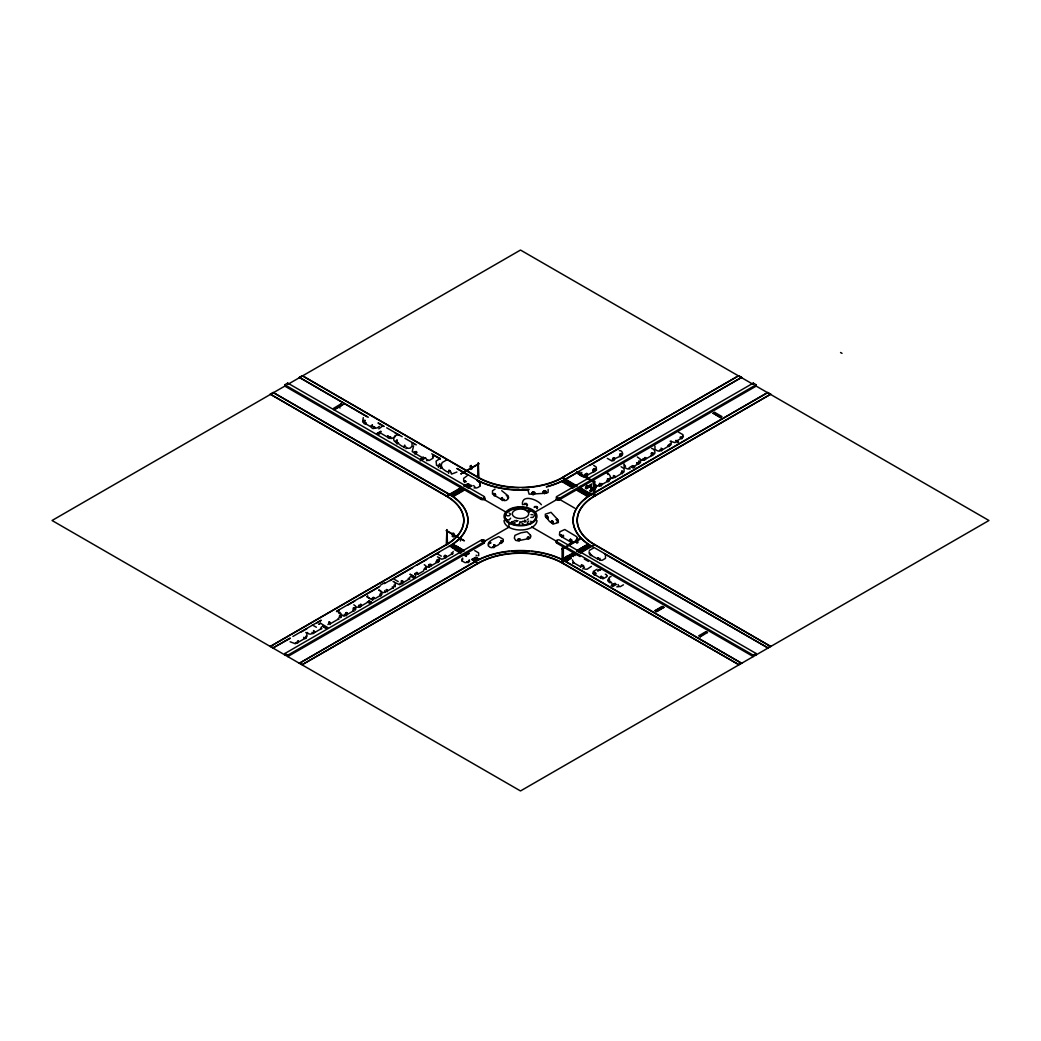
<?xml version="1.0" encoding="UTF-8"?>
<svg xmlns="http://www.w3.org/2000/svg" width="1041" height="1041" viewBox="0 0 1041 1041"><rect width="100%" height="100%" fill="white"/><g stroke="black" fill="none" stroke-linecap="round" stroke-linejoin="round"><path stroke-width="1.5" d="M303.712 637.313L303.972 638.315L305.794 638.523M390.752 437.74L390.752 436.986M392.236 586.838L393.29 588.321M395.255 435.528L395.255 436.361C394.37 437.571 390.063 439.849 389.92 437.467L387.629 435.711M417.896 574.072L416.907 572.628M469.387 560.084L467.279 562.413L465.028 562.647L461.892 560.839L461.892 558.978M473.707 485.548L474.787 486.98C475.06 489.348 479.211 487.058 480.122 485.861L480.122 485.041M504.078 500.044L504.078 499.329M577.365 539.837L577.365 540.526L577.365 537.533L577.365 538.444M451.182 473.785C452.158 471.69 448.007 470.428 449.074 469.985M426.303 569.05L426.003 566.005L424.299 564.703M520.032 539.199L518.054 539.524L517.676 540.747L515.711 540.409L514.332 538.132L514.931 535.36L520.838 532.849L527.019 531.769L530.429 535.1L530.585 537.286L529.856 538.145L529.479 537.533M595.114 573.812L593.032 573.487L593.344 571.444L597.118 569.258M608.321 581.112L608.829 578.614L608.321 581.112L609.128 580.657M385.326 592.212L387.304 589.961L386.406 589.453M367.707 595.751L367.577 597.144L372.587 600.032M510.637 518.197L509.27 519.849L507.149 519.927L505.822 518.847M523.129 525.185L523.311 524.13L521.957 523.142M529.401 509.986L528.034 511.651M534.332 515.698L532.953 517.364L530.832 517.429M556.636 519.98L557 519.264L556.141 519.55M488.723 543.779L488.723 544.885M284.818 386.107L284.818 384.767L481.215 498.158C481.059 501.97 489.504 497.39 481.215 499.498L284.818 386.107L52.05 520.5L520.5 790.952L988.95 520.5L756.182 386.107L559.785 499.498C556.323 500.474 553.37 497.52 559.785 499.498L574.762 508.151M756.182 653.54L559.785 540.149A2.056 1.184 0 0 0 556.87 540.149L556.87 541.841L753.268 655.218L756.182 653.54L756.182 654.893M380.954 594.333C383.231 595.452 381.032 589.531 378.924 590.312M371.988 598.861L372.21 598.185M584.847 474.293L584.587 475.555M413.589 445.834L412.236 451.521L413.993 452.796L415.229 452.08M355.15 610.286L355.15 608.53L353.393 608.399M415.099 574.229L416.413 572.589M306.262 637.938L306.262 636.246M327.915 624.548L330.257 622.466L329.021 621.763M329.958 624.587L330.244 623.169L329.112 622.258M358.559 605.953L358.872 605.159M361.149 606.474L360.537 604.652M384.597 591.249L384.871 590.546M387.161 591.861L387.434 590.52L386.367 589.674M402.971 583.155L402.971 581.568L401.136 581.294M414.799 574.177L415.112 573.357M428.697 565.003L428.385 566.525M430.974 566.317C432.301 562.882 426.68 565.562 429.699 567.059M436.621 561.333L437.727 559.967M462.672 558.093L462.672 559.629M469.231 561.88L469.231 560.344M593.071 470.441L594.242 468.984M601.711 485.379L601.711 483.649M614.828 477.845L615.075 476.674L613.552 475.789M643.169 458.587L643.052 459.706M669.91 444.299L669.493 446.329M680.163 437.467L680.437 436.778M510.311 523.571L511.769 521.814L513.773 521.944L515.126 522.92L513.76 524.586M518.483 524.781L519.953 523.011M441.358 464.637L442.23 462.516L446.576 460.005M599.03 484.612L599.824 483.323M585.445 488.32L586.721 485.405M585.732 488.424L587.007 485.509M586.382 488.893L587.658 485.978M590.117 490.897L591.522 487.969M590.403 491.001L591.678 488.086M592.329 488.554L590.924 491.469L592.186 488.437M560.969 534.788L561.737 537.364L563.337 536.961M589.622 553.057L590.364 555.569L591.769 555.256M599.941 559.993L599.941 558.275M516.609 521.554L517.911 520.669M524.924 520.188L524.534 521.007L525.588 521.619M524.469 520.422L525.705 521.125L524.612 522.14M629.87 467.188L629.454 467.969C629.48 470.441 624.886 468.008 624.119 466.862L624.119 463.948M556.428 541.88L556.87 543.181L580.058 556.558M590.676 491.404L590.65 490.714M591.184 491.781L591.249 489.986L589.844 490.649M542.868 491.82L544.066 490.636M378.807 428.853L382.047 426.459M531.951 493.057L533.591 492.107L534.697 493.941L533.057 494.878L531.951 493.616M543.272 491.951L544.898 491.001L546.005 492.835L544.378 493.772L543.272 492.523M366.393 423.101C364.623 426.276 361.357 420.616 364.988 420.681M387.825 436.049L387.564 436.999M398.469 442.906L397.402 443.778M404.259 445.873L404.259 447.734M414.643 451.963L415.151 454.423M427.838 459.849L426.693 460.747M448.671 471.417L448.671 473.382M464.767 480.981L464.767 482.582M479.576 484.794L479.836 483.844M493.668 493.915L493.668 495.373L494.943 496.115M507.579 497.806L507.579 496.336M581.112 566.057L580.8 567.228M595.374 574.697L595.374 573.201M606.981 575.634L606.734 576.74L603.507 578.601L602.479 578.718L602.479 577.3M606.591 576.428L606.591 574.931M481.215 498.158A2.056 1.184 0 0 0 484.13 498.158L484.13 496.479L287.732 383.088L284.818 384.767M556.545 541.749L556.87 543.181L556.87 541.841M591.379 566.369L587.189 569.193L584.795 569.193M372.834 597.872L372.6 599.72M381.344 595.348L380.577 596.051M592.954 469.608L594.099 468.528M524.078 504.703L524.976 503.584M527.449 505.432L526.902 506.095M534.228 507.461L535.126 506.355M346.666 615.504L347.434 613.539L345.95 612.694M321.851 628.595L320.459 629.402M410.089 576.857L409.243 579.03L403.335 582.531M436.817 560.084L437.623 559.485M438.352 562.335L438.977 560.696L438.131 560.006M443.804 556.401L444.741 555.569M445.639 558.262L446.329 556.493L445.171 555.608M453.186 551.431L452.393 553.669L446.433 557.104M599.902 483.479L599.161 485.405M608.881 481.567L609.623 479.628L608.1 478.743M622.388 473.759L623.038 472.067L621.932 471.235M650.989 453.707L651.523 453.043M652.785 455.464L653.41 453.85L652.108 453.095M682.167 438.482L682.558 436.569M524.807 503.337L524.287 503.974L526.512 504.586M593.669 489.856L592.836 490.506M363.27 417.636L362.619 421.8L364.012 421.488M591.822 483.857L588.048 486.42M379.34 426.381L377.441 427.851L374.161 428.358L373.394 426.68L371.195 425.6L372.392 424.91M619.772 454.227L620.852 453.577C623.663 454.318 620.423 458.482 619.434 455.62M612.694 458.56L613.683 457.78L614.776 458.417M619.915 454.383L620.878 453.824M613.813 460.721L614.776 459.055L613.162 458.131M623.442 584.821L620.215 586.682L618.315 586.187M395.138 586.46L395.398 582.934M525.002 509.609L526.043 508.88M528.711 521.086L527.253 522.855L528.568 523.935L530.702 523.857M452.249 547.722L456.322 546.044L452.835 548.06L451.651 546.733M589.349 494.267L590.325 493.291M611.08 576.467C608.478 576.428 606.799 582.947 609.492 579.642M532.758 491.755L531.561 493.356M670.209 445.21L671.159 444.442L671.185 441.202M460.851 486.394L460.851 487.748L446.303 496.141L270.27 394.175L273.184 392.496L449.218 494.124A63.774 36.825 0 0 1 460.369 537.52M366.992 416.751L299.366 377.376L302.28 375.697L478.313 477.325A59.662 34.444 0 0 0 562.687 477.325L738.72 375.697L741.634 377.376L589.544 465.522M340.836 403.999L333.562 408.371L335.007 409.204L342.281 405.014L340.836 403.999L342.281 404.845M333.992 409.803L344.467 403.752M372.483 425.34C368.93 426.498 374.24 430.948 374.396 427.044M372.014 426.107L370.817 426.797L365.612 423.778C366.497 421.293 361.006 420.772 365.027 420.226M380.837 431.468L377.206 433.563L380.837 431.299M377.206 433.394L378.651 434.409L381.084 432.835M398.573 434.565C395.007 434.448 391.494 439.809 395.294 441.852L395.853 441.527M396.998 439.731C394.734 441.046 401.292 446.537 403.57 446.849L404.337 446.42M404.741 445.054C404.481 446.615 409.269 451.104 412.028 446.186L412.028 443.778M405.873 448.671L406.654 448.229M423.271 457.363L420.85 458.769L423.271 457.194M424.728 458.04L422.295 459.601L420.85 458.6M420.122 460.864L424.767 458.183M440.265 458.352L436.075 461.189L436.569 465.431L440.161 465.73M439.862 463.622C436.843 464.689 446.029 471.911 447.942 472.002L450.011 470.649M439.849 464.78L438.209 465.991L438.521 467.526M440.226 468.502L441.865 467.292L441.553 465.769M456.908 472.028L451.846 474.006M478.86 464L460.799 473.967L478.86 463.544M466.915 475.971L463.674 478.353L463.674 481.163L464.273 481.931L465.223 481.384M465.041 485.327L467.643 483.818M464.611 486.134L468.684 487.813L468.099 488.151M468.684 483.792L468.099 484.117L472.172 485.796M478.574 482.1L479.159 481.775L476.83 480.421M474.084 487.969L474.969 487.461M495.074 489.088L492.51 490.766L492.497 494.046L493.941 494.241M446.316 530.416L464.377 540.839L446.316 530.871M501.723 498.73L500.994 499.146L495.529 495.997L494.683 493.811L493.525 493.499M460.369 537.859A63.774 36.825 0 0 0 449.218 494.462L446.303 496.141A59.662 34.444 0 0 1 446.303 544.859L270.27 646.487L446.303 544.521A59.662 34.444 0 0 0 446.303 495.802L270.27 394.175M380.785 584.912L384.767 582.622M270.27 646.149L273.184 647.827L290.075 638.081M292.898 636.454L321.057 620.189M336.555 611.249L380.212 586.044M384.428 583.598L449.218 546.2A63.774 36.825 0 0 0 459.354 538.574M741.634 377.376L565.601 479.003A63.774 36.825 0 0 1 546.434 486.615M290.075 638.406L273.184 647.827M301.343 631.913L306.978 628.66M316.841 622.96L321.057 620.527M336.555 611.587L339.366 609.961M347.824 605.081L354.864 601.008M360.498 597.755L378.82 587.176M390.063 580.683L412.6 567.683M416.829 565.237L426.68 559.551M430.909 557.104L439.354 552.224M546.434 486.941A63.774 36.825 0 0 0 565.601 479.341L578.275 472.028M460.369 540.995L461.124 537.677M451.091 547.059L455.164 545.38L451.677 547.397M319.014 624.066L320.459 623.221L327.733 627.593L326.288 628.426L322.645 626.331M319.014 624.236L320.459 623.221M353.159 608.139L353.784 607.775C356.725 607.983 352.235 609.063 353.172 611.028L347.551 614.281L346.705 613.787M586.122 473.668L584.951 475.125L585.914 476.453M429.23 564.339L431.13 564.443L429.959 564.756L428.866 567.098L426.25 567.059M321.565 626.799L320.147 629.35L314.942 632.355L313.822 631.718M298.546 642.089L304.466 638.667L306.288 636.064M367.07 602.609L361.617 605.758L360.889 605.328M387.642 590.872L392.951 587.814L394.864 585.576M443.973 558.523L441.709 559.225L437.467 556.831M587.631 475.776L586.877 476.205L587.514 474.462L586.551 473.707M374.682 598.822L379.783 595.881C378.768 594.151 382.646 593.591 380.368 593.292M399.926 584.495L403.075 581.268L401.475 580.605M367.499 601.828L369.932 603.233L371.377 602.232L368.956 600.826M411.143 576.467L413.576 578.041L415.021 577.026L410.18 574.229M507.136 521.593A15.433 8.914 0 0 0 509.583 523.441L513.447 521.216M528.841 512.328L531.417 509.999M284.818 654.893L284.818 653.54L481.215 540.149L484.13 540.149A2.056 1.184 0 0 1 484.13 541.841L484.13 543.181L287.732 656.572L287.732 655.218L484.13 541.841M756.182 386.107L756.182 384.767L753.268 383.088L556.87 496.479A2.056 1.184 0 0 0 556.87 498.158L556.87 499.498L534.488 512.419M460.395 552.433L464.468 550.754M484.13 541.502L509.309 526.967M556.87 498.158L559.785 498.158L756.182 384.767M465.782 555.543L469.283 553.526M713.267 413.238L714.712 412.405L721.986 416.595L720.541 417.61L713.267 413.238L720.541 417.61M713.267 413.407L714.712 412.405M585.536 487.695L586.577 487.422L586.916 488.294M607.423 478.938L609.44 479.107L607.463 481.358L602.153 484.429L601.256 483.909M612.134 477.936L614.242 476.726L615.218 477.299L621.022 473.863C620.072 472.054 623.962 471.417 621.919 470.961M592.902 489.114L592.004 490.636M472.185 559.238L475.685 557.221M587.579 492.601L583.507 494.28L587.007 492.263L589.909 493.941L586.421 495.958L585.836 495.62L589.323 493.603M676.234 441.215L680.931 438.508L682.675 436.361M675.453 442.36L674.607 442.594M588.165 492.94L584.678 494.956L588.751 493.278M632.147 467.435L637.599 464.299L637.899 462.659L639.668 461.644L638.719 461.085M601.243 485.978L597.326 485.861L594.112 484M630.82 466.602L633.253 468.008L634.698 466.993L632.277 465.6M675.921 440.395L678.342 441.8L676.897 442.633M502.387 552.394A63.774 36.825 0 0 0 475.399 561.659L299.366 663.286L475.399 561.32A63.774 36.825 0 0 1 565.601 561.32L741.634 663.286L565.601 561.659A63.774 36.825 0 0 0 538.613 552.394M770.73 646.149L767.816 647.827L591.782 546.2A63.774 36.825 0 0 1 591.782 494.124L767.816 392.496L770.73 394.175L594.697 496.141A59.662 34.444 0 0 0 594.697 544.859L770.73 646.487L594.697 544.521L580.149 553.252M299.366 662.948L302.28 664.626L478.313 562.999A59.662 34.444 0 0 1 562.687 562.999L738.72 664.626L741.634 662.948M770.73 394.175L594.697 495.802A59.662 34.444 0 0 0 594.697 544.521L594.697 544.859M738.72 664.626L562.687 563.337A59.662 34.444 0 0 0 478.313 563.337L302.28 664.626M561.489 535.49L560.461 536.089L559.446 534.983L559.811 531.782L564.769 529.505L576.558 536.635M570.611 539.095L569.557 539.719L571.392 540.747L571.769 542.517L576.532 541.216M570.299 540.539L569.232 541.151L562.96 537.533L562.608 535.712L560.8 534.658M572.095 542.01L570.494 542.413L569.414 540.539L570.559 539.368L572.095 540.24M569.089 543.909L570.989 543.675M562.14 548.737L579.811 538.535M580.201 539.225L562.14 549.206M561.841 559.225L565.914 560.904L562.999 559.902M570.871 558.614L565.601 561.32M589.336 550.416L593.383 548.087M572.667 563.155L573.994 562.374M581.503 564.612C580.475 565.055 584.574 566.343 583.533 568.464M598.445 558.223L597.339 558.861L591.47 555.478L589.609 552.914M582.817 569.011L584.469 567.085M594.086 572.459L593.539 574.255M601.23 576.102L600.878 576.558M601.191 576.558L600.644 578.367M609.519 579.837C607.228 580.305 609.375 584.014 610.911 582.257M615.062 583.494L611.431 585.589L615.062 583.324M611.431 585.432L612.876 586.434L616.519 584.339M618.536 586.656L616.819 586.838M655.075 610.625L662.349 606.422L663.794 607.437L656.52 611.627L655.075 610.794L662.349 606.591L663.794 607.437M663.794 607.267L656.52 611.627M705.993 631.627L698.719 635.817L700.164 636.832C705.837 631.965 707.021 631.119 707.438 632.629M707.438 632.46L700.164 636.832M517.924 539.134L518.795 538.652M527.436 537.208L528.294 536.727M593.838 488.528C602.83 482.621 586.512 489.804 593.708 488.593M516.479 520.89L516.323 520.331M599.382 485.861L601.815 483.505M385.157 592.316L382.802 592.589L378.95 589.987M600.423 569.791L597.508 570.819L599.733 570.117M547.111 515.972C543.883 516.414 548.438 520.942 548.034 517.299M546.759 516.87L545.341 516.557L545.341 514.215L550.988 512.328L558.262 520.188L558.353 522.556L553.096 524.078L551.405 521.138L552.264 520.851M552.224 521.086C548.503 522.79 555.387 525.536 552.563 521.281M556.297 519.732C558.093 518.535 558.887 523.181 556.636 522.14M551.912 521.97C548.711 524.13 544.755 512.25 548.178 517.299M621.542 453.967L620.007 456.374L614.164 458.964M614.372 458.183L611.952 461.033L607.332 458.365M489.556 542.751L490.675 542.986M501.944 540.904L501.398 541.06C500.135 543.376 497.351 546.837 494.475 545.848M534.423 506.746L535.959 506.785L537.104 508.802M674.217 442.373L670.144 441.202M494.696 545.068L494.124 545.211C493.2 548.178 490.884 548.555 488.32 545.9C486.641 540.865 495.464 538.366 498.639 536.596L503.258 539.251L503.258 541.606L501.749 541.697M399.536 584.652L394.63 582.426M594.645 571.951L593.032 573.487M608.868 580.136L612.173 583.481M397.076 440.486L395.489 441.397L396.881 443.817M414.357 451.69L415.697 452.041L416.686 454.357L423.049 458.027M464.572 480.643L466.342 481.671M506.303 495.594L507.175 495.828M502.374 497.546L501.294 498.001L503.35 499.745C504.351 502.374 510.324 498.951 508.216 495.906L501.723 490.688M502.478 498.001C499.225 498.236 503.284 502.66 503.571 499.368M594.827 575.009L593.943 574.775M605.302 574.19L606.174 574.424M594.84 489.725L594.515 487.956L596.22 487.826M425.587 568.165L423.96 569.232L423.648 570.923L418.014 574.177L417.168 573.682M298.194 640.879L295.319 643.728L290.114 641.79M530.975 514.592L532.979 514.722M527.071 538.028L528.568 539.277L529.791 537.976L528.581 537.117L527.227 538.913L520.409 540.292L519.953 539.55M669.923 444.039L668.413 444.936L668.127 446.433L662.336 449.868L661.347 449.296M681.712 438.742L680.385 437.988M669.025 446.602L667.749 446.069M652.134 452.692L653.41 453.16L651.718 454.136L651.419 455.737L646.084 458.808L645.355 458.378M645.784 457.559L644.093 458.534L643.767 460.122L640.384 460.083M613.474 475.516L614.945 476.127L613.266 476.934L612.915 478.392L609.987 478.053M438.899 559.954L437.74 560.266L436.895 562.452L431.429 565.601L430.701 565.185M468.32 562.687L466.68 561.75M402.034 583.988L400.069 583.194M360.29 607.241L359.028 606.513M354.109 611.21L352.626 610.351M346.106 615.83L344.636 614.971M373.159 597.313C375.736 597.56 371.858 598.12 372.769 599.928M373.251 597.638L374.461 598.328M525.562 503.441L527.162 504.716M356.425 607.215L359.301 607.098L360.147 604.912L361.305 604.6L360.576 604.17M599.785 560.123L602.088 560.344L605.472 558.379L605.472 555.191M474.722 550.611L478.613 552.862L478.704 555.751M366.705 596.623L369.685 598.64M565.94 560.253L567.059 560.813M514.722 520.474L515.685 520.994M525.015 520.734L525.705 521.125M522.764 521.203L523.441 521.593M840.555 352.509L842.013 353.354M678.511 432.132L682.935 434.683L683.377 436.882L682.18 436.895M675.921 440.564L678.342 441.8M661.074 448.124L662.063 448.697L660.033 450.193C659.851 452.432 655.778 450.206 654.958 449.087L654.958 446.121M651.653 448.398C654.255 448.541 656.494 453.16 653.722 454.41L652.98 453.98M651.25 455.307L651.926 455.698M644.886 457.546C647.593 458.43 643.507 461.853 643.39 458.86M637.326 456.96L640.566 459.354L640.566 462.152L639.968 462.933L639.018 462.386M638.601 461.462C641.894 462.438 637.144 466.433 636.949 462.92M619.395 450.649C621.984 449.517 624.275 455.906 621.321 454.748M637.599 464.299L636.624 462.946M632.277 465.769L634.698 466.993M625.55 466.29L624.405 464.833M630.156 468.957L629.024 468.086M612.98 460.642L612.212 459.797M621.1 466.706L624.066 468.632L624.053 471.872L622.206 472.12M593.643 465.34L596.259 467.084L596.441 470.116L595.075 470.103M605.407 472.627C608.907 471.495 613.331 480.5 608.881 479.498M594.671 468.593L595.517 469.088L593.799 470.09L593.578 471.846L587.814 474.826L586.968 474.332M594.671 469.023C597.105 469.634 594.255 473.395 593.071 471.013M607.853 481.84L606.799 480.356M586.577 473.291L587.436 473.785L583.546 477.025L577.807 473.707M577.013 471.677L594.684 481.879M576.623 472.354L594.294 482.556M575.946 485.314L562.687 477.663A59.662 34.444 0 0 1 522.062 487.748M576.376 486.134L572.303 487.813L572.888 488.151M518.938 487.748A59.662 34.444 0 0 1 478.313 477.663L302.28 375.697M299.366 377.376L368.371 417.22M378.234 422.906L383.869 426.159M386.679 427.786L402.177 436.726M404.988 438.352L416.257 444.858M431.742 453.798L440.2 458.678M457.09 468.437L475.399 479.003A63.774 36.825 0 0 0 528.828 489.478M378.234 423.245L383.895 426.511M395.125 433.004L399.38 435.45M412.028 442.75L414.865 444.39M440.2 459.029L433.147 454.956L433.043 458.222L429.204 460.434L427.239 460.343L425.444 457.676M457.09 468.775L468.359 475.282M604.457 553.851L767.816 647.827M494.696 493.512L495.802 494.878M415.997 451.43L417.077 452.393M338.65 407.109L340.095 407.942M449.478 471.118L450.272 471.573M381.774 433.798L387.343 437.012M580.618 552.42L576.545 550.741L578.861 552.094M506.512 512.419L484.13 499.498L484.13 498.158M531.691 526.967L556.87 541.502M584.274 559.004L588.503 561.437M591.314 563.064L753.268 656.572L753.268 655.218M575.231 554.189L572.316 553.187L574.645 554.528M575.231 555.53L571.158 553.851L573.474 555.204M572.901 555.53L569.987 554.528L573.474 556.545M571.73 556.206L568.828 555.204L571.158 556.545M570.572 556.883L567.657 555.868L571.158 557.885M583.611 565.601L582.453 565.289L580.371 566.642L573.422 562.621L572.433 559.863M581.906 565.757L582.7 566.213M568.828 559.225L565.328 557.208L565.914 556.883L569.401 558.9L566.499 560.579L562.999 558.562L567.085 560.24M568.243 559.564L564.17 557.885L567.657 559.902M449.218 494.462L273.184 392.496M501.268 540.513L502.361 541.138M501.228 540.734C503.597 541.073 501.398 544.885 499.914 542.999M490.129 542.426L490.832 542.842M493.994 544.664L495.113 545.315M493.994 544.911C496.362 545.25 494.163 549.049 492.692 547.176M453.369 536.961L452.223 536.297L452.978 532.979L454.123 533.643L454.123 536.531M476.14 555.243L477.103 555.803M454.383 549.518L460.851 553.252M466.355 556.428L463.765 554.931L463.765 553.591M471.521 559.42L478.313 563.337M468.697 560.552L469.725 561.138M451.963 553.278L452.861 553.799M451.326 553.057L452.393 553.669M445.106 555.217L446.173 555.829L445.028 556.141L444.182 558.314M437.727 554.072L441.319 556.154M438.443 560.67L439.393 560.878L439.341 558.093M437.48 562.569L436.621 561.88M424.897 568.009L425.886 568.828M425.118 569.037L425.873 569.479M416.855 572.355L417.701 572.849L415.971 573.851L415.645 575.543M410.18 574.398L415.021 577.026M409.764 579.238L408.606 578.354M408.228 578.484L409.295 579.095M394.63 579.512L398.222 581.581M393.056 581.438L394.812 582.453M393.992 585.068L395.073 586.747M380.642 593.63L381.513 594.788M368.956 600.995L371.377 602.232M367.499 601.659L369.932 603.233M353.836 604.808L355.541 606.096L355.827 609.154L354.656 609.141M346.393 612.459L347.226 612.954L346.041 613.266L344.129 616.246L338.78 613.162M337.974 611.861C341.058 610.768 343.153 619.057 339.847 616.832M339.496 615.712L340.706 616.428L339.379 616.793L338.39 619.096L330.622 623.585L329.385 622.869M339.574 616.22L340.719 617.794M337.987 618.966L338.845 619.46M322.645 626.162L326.288 628.426M312.404 624.977L316.373 627.268M313.536 630.495C315.371 631.692 309.932 636.806 307.199 632.447M313.705 630.872C316.659 631.861 312.17 635.622 312.053 632.329M305.612 636.676C307.563 638.471 307.004 634.086 306.588 633.149L305.781 632.46M284.818 653.54L287.732 655.218M594.879 489.53L595.478 487.513L594.71 489.374M530.715 521.216L532.068 522.205M509.244 513.109L510.597 514.085L509.231 515.75L507.097 515.815L505.783 514.735M536.388 506.394L537.312 508.099M526.33 503.389L527.449 504.703M618.094 584.495L618.783 586.291M387.825 437.649L389.217 438.456L390.349 436.999M589.336 553.929L589.102 551.717M545.718 490.845L546.369 492.133L544.261 491.313L543.09 493.421L535.074 493.85L534.866 493.174M552.667 521.06L553.383 522.374M534.41 491.977L535.061 493.278L532.953 492.445L531.769 494.033L529.127 494.176L527.774 489.556M484.455 541.749L484.13 543.181L484.572 541.88M661.946 448.892L661.529 450.922L659.539 450.324M298.09 640.97L297.635 643.234L295.54 642.648M522.725 504.781L522.374 504.208C522.009 493.603 538.041 499.836 541.359 504.716M519.654 538.783L520.279 539.902L519.056 541.203L517.572 539.954M537.195 506.733L537.611 507.448M602.869 577.052L603.155 578.328L600.878 577.182L600.006 577.677L595.205 574.905L594.866 573.435M595.725 572.94L596.025 573.708M599.85 559.746L597.69 557.716L597.807 559.511M563.337 535.191L563.649 536.258M546.187 492.523L546.382 493.2L548.073 492.432L548.152 489.361M530.624 536.349L530.429 535.1M767.816 392.496L591.782 494.462L580.149 487.748L580.149 486.394M753.268 383.088L753.268 384.428L520.5 250.048L287.732 384.428L287.732 383.088M738.72 375.697L562.687 477.325L565.601 479.341M607.84 473.551L607.84 474.501M594.723 481.189L594.697 496.141M593.474 481.189L593.474 495.789M591.782 494.124L591.782 494.462A63.774 36.825 0 0 0 591.782 546.538M581.776 472.406L581.034 475.724L579.876 475.073L579.876 472.172M577.235 484.716L577.235 486.069M577.235 553.591L577.235 554.931M563.35 548.06L563.35 562.66M562.101 548.06L562.101 562.66M559.785 498.158L559.785 499.498M559.355 498.353L559.355 499.693M558.861 498.47L558.861 499.81M558.327 498.509L558.327 499.849M557.794 498.47L557.794 499.81M557.299 498.353L557.299 499.693M556.545 541.593L556.545 542.934M556.336 540.682L556.336 542.647M509.583 522.595L509.583 523.441M508.867 523.024A16.461 9.499 0 0 0 536.401 518.756A16.461 9.499 0 0 0 516.245 507.123A16.461 9.499 0 0 0 508.867 523.024L508.867 527.214M484.664 497.012L484.664 498.964M484.455 497.91L484.455 499.251M483.701 539.967L483.701 541.307M483.206 539.85L483.206 541.19M482.673 539.811L482.673 541.151M482.139 539.85L482.139 541.19M481.645 539.967L481.645 541.307M480.122 482.959L480.122 485.861M478.899 477.676L478.274 462.725L477.65 477.676M463.765 484.716L463.765 486.069M461.892 559.954L461.892 560.839M449.218 546.2L449.218 546.538A63.774 36.825 0 0 0 459.354 538.913M447.526 544.547L446.901 529.583L446.303 544.859M436.166 561.32L436.166 562.023M432.601 456.426L432.601 457.09M374.799 427.044L374.799 427.721M344.337 614.281L344.337 615.153M536.961 520.5A16.461 9.499 0 0 1 520.5 529.999A16.461 9.499 0 0 1 504.039 520.5M528.216 509.426A15.433 8.914 0 0 1 535.399 519.446M505.067 517.143A15.433 8.914 0 0 1 505.601 514.84M507.136 512.679A15.433 8.914 0 0 1 524.495 508.529M528.19 518.821A8.224 4.75 0 0 1 527.175 519.914M521.814 521.827A8.224 4.75 0 0 1 519.667 521.866M528.828 489.817A63.774 36.825 0 0 1 476.596 480.018M503.987 552.12A63.774 36.825 0 0 1 509.426 551.431M512.172 551.183A63.774 36.825 0 0 1 528.828 551.183M531.574 551.431A63.774 36.825 0 0 1 537.013 552.12M590.976 487.305L593.045 488.776L590.976 487.305M589.57 485.848C590.039 490.09 593.149 481.97 589.57 485.848M590.117 486.134C589.401 488.528 592.485 482.829 590.117 486.134M587.319 487.058C586.89 490.142 591.275 484.755 587.319 487.058M471.157 465.509L470.012 466.173L470.766 469.491L471.911 468.84L471.157 465.509M450.493 494.293L449.907 494.618L453.98 496.31L450.493 494.293M451.664 493.616L451.078 493.955L455.151 495.633L451.664 493.616M452.822 492.94L452.236 493.278L456.309 494.956L452.822 492.94M453.98 492.276L453.408 492.614L457.48 494.293L453.98 492.276M455.151 491.599L454.566 491.938L458.639 493.616L455.151 491.599M456.309 490.923L455.737 491.261L459.81 492.94L456.309 490.923M457.48 490.259L456.895 490.597L460.968 492.276L457.48 490.259M458.639 489.582L458.053 489.921L462.139 491.599L458.639 489.582M459.81 488.906L459.224 489.244L463.297 490.923L459.81 488.906M460.968 488.242L460.382 488.58L464.455 490.259L460.968 488.242M466.355 485.132L465.769 485.47L469.842 487.149L466.355 485.132M467.526 484.455L466.941 484.794L471.013 486.472L467.526 484.455M453.421 544.365L449.92 546.382L453.993 544.703L453.421 544.365M565.315 479.745L561.828 481.762L565.901 480.083L565.315 479.745M566.486 480.421L562.986 482.438L567.072 480.76L566.486 480.421M567.644 481.085L564.157 483.102L568.23 481.423L567.644 481.085M456.908 546.382L453.421 548.399L457.493 546.72L456.908 546.382M568.815 481.762L565.315 483.779L569.388 482.1L568.815 481.762M458.066 547.059L454.579 549.075L458.652 547.397L458.066 547.059M569.974 482.438L566.486 484.455L570.559 482.777L569.974 482.438M459.237 547.722L455.75 549.739L459.823 548.06L459.237 547.722M571.145 483.102L567.644 485.119L571.717 483.44L571.145 483.102M460.395 548.399L456.908 550.416L460.981 548.737L460.395 548.399M572.303 483.779L568.815 485.796L572.888 484.117L572.303 483.779M461.566 549.075L458.066 551.092L462.152 549.414L461.566 549.075M573.461 484.455L569.974 486.472L574.046 484.781L573.461 484.455M462.725 549.739L459.237 551.756L463.31 550.077L462.725 549.739M574.632 485.119L571.145 487.136L575.218 485.457L574.632 485.119M468.112 552.849L464.624 554.866L468.697 553.187L468.112 552.849M580.019 488.229L576.532 490.246L580.605 488.567L580.019 488.229M581.177 488.906L577.69 490.923L581.763 489.244L581.177 488.906M582.348 489.582L578.848 491.586L582.934 489.908L582.348 489.582M583.507 490.246L580.019 492.263L584.092 490.584L583.507 490.246M584.678 490.923L581.177 492.94L585.25 491.261L584.678 490.923M585.836 491.586L582.348 493.603L586.421 491.925L585.836 491.586M476.257 557.56L472.77 559.577L476.843 557.898L476.257 557.56M477.429 558.223L473.928 560.24L478.014 558.562L477.429 558.223M478.587 558.9L475.099 560.917L479.172 559.238L478.587 558.9M590.494 494.28L587.007 496.297L591.08 494.618L590.494 494.28M577.221 539.212L576.076 539.876L576.831 543.194L577.976 542.53L577.221 539.212M567.085 556.206L566.499 556.545L570.572 558.223L567.085 556.206M578.289 549.739L577.703 550.077L581.776 551.756L578.289 549.739M579.447 549.062L578.861 549.401L582.947 551.079L579.447 549.062M580.618 548.386L580.032 548.724L584.105 550.403L580.618 548.386M581.776 547.722L581.19 548.06L585.263 549.739L581.776 547.722M582.947 547.045L582.361 547.384L586.434 549.062L582.947 547.045M584.105 546.382L583.52 546.707L587.592 548.386L584.105 546.382M585.263 545.705L584.691 546.044L588.764 547.722L585.263 545.705M586.434 545.029L585.849 545.367L589.922 547.045L586.434 545.029M587.592 544.365L587.02 544.69L591.093 546.382L587.592 544.365M598.822 570.299L600.683 569.726L598.822 570.299M526.876 510.78L525.315 509.921A8.224 4.75 0 0 0 514.514 510.519A8.224 4.75 0 0 0 514.124 516.778L515.685 517.637A8.224 4.75 0 0 0 526.486 517.039A8.224 4.75 0 0 0 526.876 510.78M512.784 524.013A15.433 8.914 0 0 0 535.933 516.297A15.433 8.914 0 0 0 512.784 508.581A15.433 8.914 0 0 0 512.784 524.013"/></g></svg>
